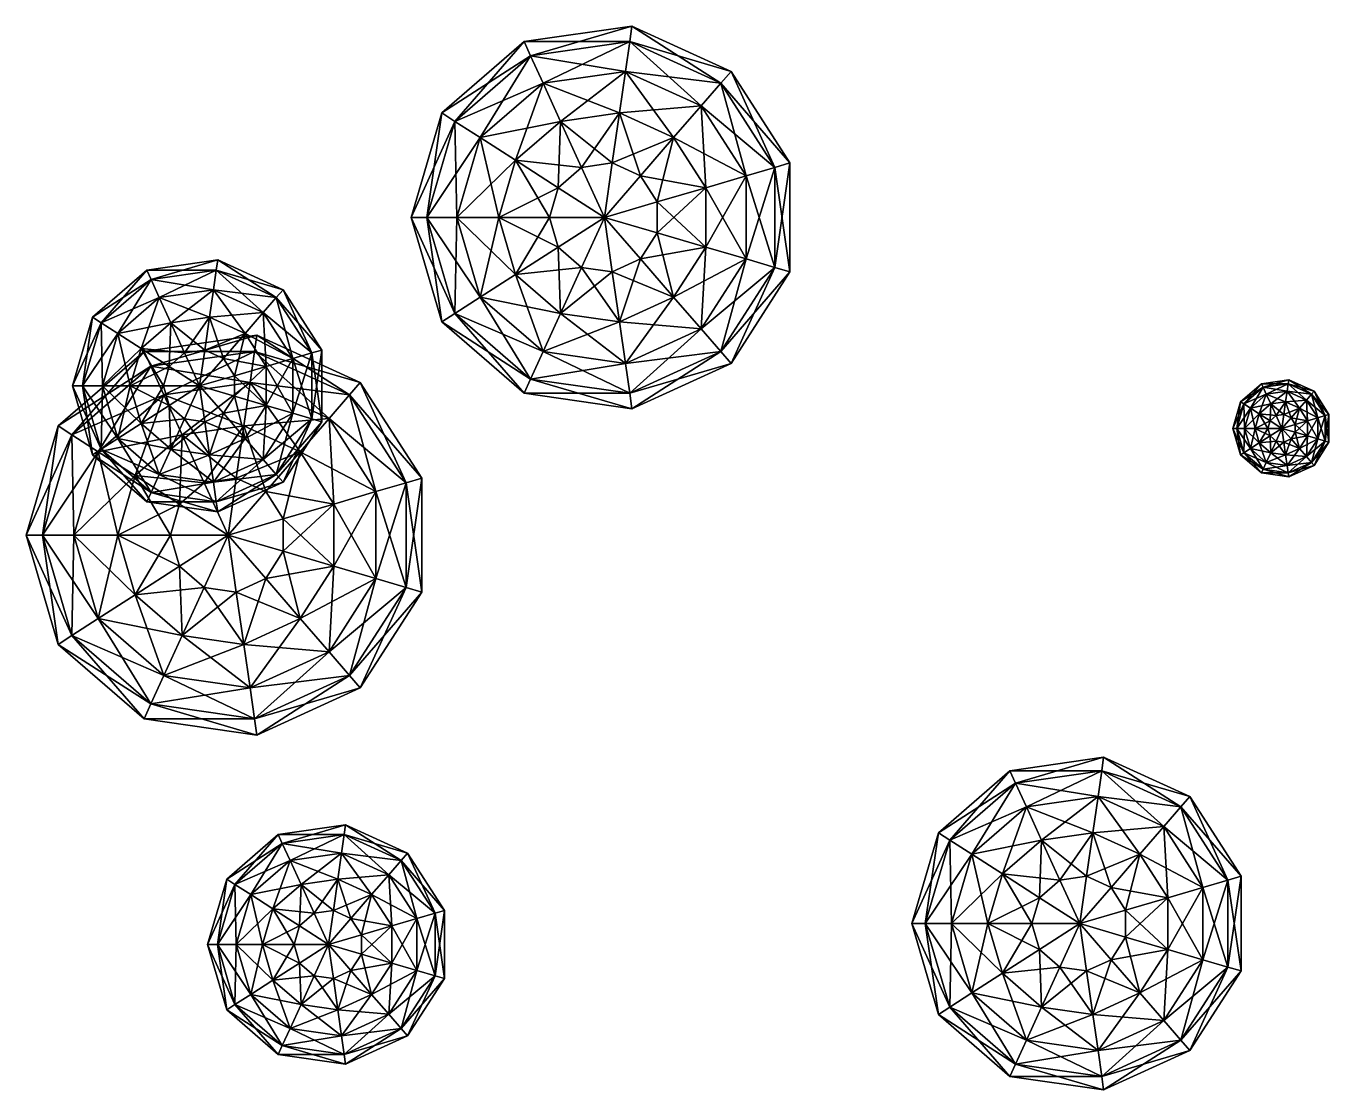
# Model space of a CAD drawing. Header units: metres. Extents: x -9.3 to 41.6, y -11 to 40.
# Drawn here: x 22.6 to 39.76, y -11.03 to 2.98 of the extents above; entities that cross this region are included whole.
import ezdxf

# ---------------------------------------------------------------- set-up
doc = ezdxf.new("R2010")
doc.units = ezdxf.units.M

msp = doc.modelspace()

# ---------------------------------------------------------------- meshes
at = {"layer": '4', "color": 3}
mesh = msp.add_polyface(dxfattribs=at)
corners = [(30.216, 0.463, -8.261), (29.492, 0.463, -8.157), (28.825, 0.463, -7.853), (28.272, 0.463, -7.373), (27.876, 0.463, -6.757), (27.669, 0.463, -6.054), (27.669, 0.463, -5.322), (27.876, 0.463, -4.619), (28.272, 0.463, -4.003), (28.825, 0.463, -3.523), (29.492, 0.463, -3.219), (30.216, 0.463, -3.115), (30.216, 0.463, -8.261), (29.607, 0.071, -8.157), (29.046, -0.29, -7.853), (28.58, -0.589, -7.373), (28.247, -0.803, -6.757), (28.074, -0.915, -6.054), (28.074, -0.915, -5.322), (28.247, -0.803, -4.619), (28.58, -0.589, -4.003), (29.046, -0.29, -3.523), (29.607, 0.071, -3.219), (30.216, 0.463, -3.115), (30.216, 0.463, -8.261), (29.915, -0.197, -8.157), (29.639, -0.803, -7.853), (29.409, -1.306, -7.373), (29.244, -1.667, -6.757), (29.158, -1.854, -6.054), (29.158, -1.854, -5.322), (29.244, -1.667, -4.619), (29.409, -1.306, -4.003), (29.639, -0.803, -3.523), (29.915, -0.197, -3.219), (30.216, 0.463, -3.115), (30.216, 0.463, -8.261), (30.32, -0.255, -8.157), (30.414, -0.915, -7.853), (30.493, -1.462, -7.373), (30.55, -1.854, -6.757), (30.579, -2.059, -6.054), (30.579, -2.059, -5.322), (30.55, -1.854, -4.619), (30.493, -1.462, -4.003), (30.414, -0.915, -3.523), (30.32, -0.255, -3.219), (30.216, 0.463, -3.115), (30.216, 0.463, -8.261), (30.691, -0.085, -8.157), (31.128, -0.589, -7.853), (31.49, -1.007, -7.373), (31.749, -1.306, -6.757), (31.884, -1.462, -6.054), (31.884, -1.462, -5.322), (31.749, -1.306, -4.619), (31.49, -1.007, -4.003), (31.128, -0.589, -3.523), (30.691, -0.085, -3.219), (30.216, 0.463, -3.115), (30.216, 0.463, -8.261), (30.912, 0.258, -8.157), (31.551, 0.071, -7.853), (32.082, -0.085, -7.373), (32.462, -0.197, -6.757), (32.66, -0.255, -6.054), (32.66, -0.255, -5.322), (32.462, -0.197, -4.619), (32.082, -0.085, -4.003), (31.551, 0.071, -3.523), (30.912, 0.258, -3.219), (30.216, 0.463, -3.115), (30.216, 0.463, -8.261), (30.912, 0.667, -8.157), (31.551, 0.854, -7.853), (32.082, 1.01, -7.373), (32.462, 1.122, -6.757), (32.66, 1.18, -6.054), (32.66, 1.18, -5.322), (32.462, 1.122, -4.619), (32.082, 1.01, -4.003), (31.551, 0.854, -3.523), (30.912, 0.667, -3.219), (30.216, 0.463, -3.115), (30.216, 0.463, -8.261), (30.691, 1.01, -8.157), (31.128, 1.514, -7.853), (31.49, 1.932, -7.373), (31.749, 2.232, -6.757), (31.884, 2.387, -6.054), (31.884, 2.387, -5.322), (31.749, 2.232, -4.619), (31.49, 1.932, -4.003), (31.128, 1.514, -3.523), (30.691, 1.01, -3.219), (30.216, 0.463, -3.115), (30.216, 0.463, -8.261), (30.32, 1.18, -8.157), (30.414, 1.84, -7.853), (30.493, 2.387, -7.373), (30.55, 2.779, -6.757), (30.579, 2.984, -6.054), (30.579, 2.984, -5.322), (30.55, 2.779, -4.619), (30.493, 2.387, -4.003), (30.414, 1.84, -3.523), (30.32, 1.18, -3.219), (30.216, 0.463, -3.115), (30.216, 0.463, -8.261), (29.915, 1.122, -8.157), (29.639, 1.728, -7.853), (29.409, 2.232, -7.373), (29.244, 2.592, -6.757), (29.158, 2.779, -6.054), (29.158, 2.779, -5.322), (29.244, 2.592, -4.619), (29.409, 2.232, -4.003), (29.639, 1.728, -3.523), (29.915, 1.122, -3.219), (30.216, 0.463, -3.115), (30.216, 0.463, -8.261), (29.607, 0.854, -8.157), (29.046, 1.215, -7.853), (28.58, 1.514, -7.373), (28.247, 1.728, -6.757), (28.074, 1.84, -6.054), (28.074, 1.84, -5.322), (28.247, 1.728, -4.619), (28.58, 1.514, -4.003), (29.046, 1.215, -3.523), (29.607, 0.854, -3.219), (30.216, 0.463, -3.115), (30.216, 0.463, -8.261), (29.492, 0.463, -8.157), (28.825, 0.463, -7.853), (28.272, 0.463, -7.373), (27.876, 0.463, -6.757), (27.669, 0.463, -6.054), (27.669, 0.463, -5.322), (27.876, 0.463, -4.619), (28.272, 0.463, -4.003), (28.825, 0.463, -3.523), (29.492, 0.463, -3.219), (30.216, 0.463, -3.115)]
mesh.append_faces([[corners[k] for k in face] for face in [(0, 12, 13), (1, 13, 14), (2, 14, 15), (3, 15, 16), (4, 16, 17), (5, 17, 18), (6, 18, 19), (7, 19, 20), (8, 20, 21), (9, 21, 22), (10, 22, 23), (12, 24, 25), (13, 25, 26), (14, 26, 27), (15, 27, 28), (16, 28, 29), (17, 29, 30), (18, 30, 31), (19, 31, 32), (20, 32, 33), (21, 33, 34), (22, 34, 35), (24, 36, 37), (25, 37, 38), (26, 38, 39), (27, 39, 40), (28, 40, 41), (29, 41, 42), (30, 42, 43), (31, 43, 44), (32, 44, 45), (33, 45, 46), (34, 46, 47), (36, 48, 49), (37, 49, 50), (38, 50, 51), (39, 51, 52), (40, 52, 53), (41, 53, 54), (42, 54, 55), (43, 55, 56), (44, 56, 57), (45, 57, 58), (46, 58, 59), (48, 60, 61), (49, 61, 62), (50, 62, 63), (51, 63, 64), (52, 64, 65), (53, 65, 66), (54, 66, 67), (55, 67, 68), (56, 68, 69), (57, 69, 70), (58, 70, 71), (60, 72, 73), (61, 73, 74), (62, 74, 75), (63, 75, 76), (64, 76, 77), (65, 77, 78), (66, 78, 79), (67, 79, 80), (68, 80, 81), (69, 81, 82), (70, 82, 83), (72, 84, 85), (73, 85, 86), (74, 86, 87), (75, 87, 88), (76, 88, 89), (77, 89, 90), (78, 90, 91), (79, 91, 92), (80, 92, 93), (81, 93, 94), (82, 94, 95), (84, 96, 97), (85, 97, 98), (86, 98, 99), (87, 99, 100), (88, 100, 101), (89, 101, 102), (90, 102, 103), (91, 103, 104), (92, 104, 105), (93, 105, 106), (94, 106, 107), (96, 108, 109), (97, 109, 110), (98, 110, 111), (99, 111, 112), (100, 112, 113), (101, 113, 114), (102, 114, 115), (103, 115, 116), (104, 116, 117), (105, 117, 118), (106, 118, 119), (108, 120, 121), (109, 121, 122), (110, 122, 123), (111, 123, 124), (112, 124, 125), (113, 125, 126), (114, 126, 127), (115, 127, 128), (116, 128, 129), (117, 129, 130), (118, 130, 131), (120, 132, 133), (121, 133, 134), (122, 134, 135), (123, 135, 136), (124, 136, 137), (125, 137, 138), (126, 138, 139), (127, 139, 140), (128, 140, 141), (129, 141, 142), (130, 142, 143), (0, 13, 1), (1, 14, 2), (2, 15, 3), (3, 16, 4), (4, 17, 5), (5, 18, 6), (6, 19, 7), (7, 20, 8), (8, 21, 9), (9, 22, 10), (10, 23, 11), (12, 25, 13), (13, 26, 14), (14, 27, 15), (15, 28, 16), (16, 29, 17), (17, 30, 18), (18, 31, 19), (19, 32, 20), (20, 33, 21), (21, 34, 22), (22, 35, 23), (24, 37, 25), (25, 38, 26), (26, 39, 27), (27, 40, 28), (28, 41, 29), (29, 42, 30), (30, 43, 31), (31, 44, 32), (32, 45, 33), (33, 46, 34), (34, 47, 35), (36, 49, 37), (37, 50, 38), (38, 51, 39), (39, 52, 40), (40, 53, 41), (41, 54, 42), (42, 55, 43), (43, 56, 44), (44, 57, 45), (45, 58, 46), (46, 59, 47), (48, 61, 49), (49, 62, 50), (50, 63, 51), (51, 64, 52), (52, 65, 53), (53, 66, 54), (54, 67, 55), (55, 68, 56), (56, 69, 57), (57, 70, 58), (58, 71, 59), (60, 73, 61), (61, 74, 62), (62, 75, 63), (63, 76, 64), (64, 77, 65), (65, 78, 66), (66, 79, 67), (67, 80, 68), (68, 81, 69), (69, 82, 70), (70, 83, 71), (72, 85, 73), (73, 86, 74), (74, 87, 75), (75, 88, 76), (76, 89, 77), (77, 90, 78), (78, 91, 79), (79, 92, 80), (80, 93, 81), (81, 94, 82), (82, 95, 83), (84, 97, 85), (85, 98, 86), (86, 99, 87), (87, 100, 88), (88, 101, 89), (89, 102, 90), (90, 103, 91), (91, 104, 92), (92, 105, 93), (93, 106, 94), (94, 107, 95), (96, 109, 97), (97, 110, 98), (98, 111, 99), (99, 112, 100), (100, 113, 101), (101, 114, 102), (102, 115, 103), (103, 116, 104), (104, 117, 105), (105, 118, 106), (106, 119, 107), (108, 121, 109), (109, 122, 110), (110, 123, 111), (111, 124, 112), (112, 125, 113), (113, 126, 114), (114, 127, 115), (115, 128, 116), (116, 129, 117), (117, 130, 118), (118, 131, 119), (120, 133, 121), (121, 134, 122), (122, 135, 123), (123, 136, 124), (124, 137, 125), (125, 138, 126), (126, 139, 127), (127, 140, 128), (128, 141, 129), (129, 142, 130), (130, 143, 131)]], dxfattribs={"color": 3})
mesh = msp.add_polyface(dxfattribs=at)
corners = [(24.882, -1.759, -4.115), (24.405, -1.759, -4.047), (23.966, -1.759, -3.846), (23.601, -1.759, -3.53), (23.341, -1.759, -3.125), (23.205, -1.759, -2.662), (23.205, -1.759, -2.179), (23.341, -1.759, -1.717), (23.601, -1.759, -1.311), (23.966, -1.759, -0.995), (24.405, -1.759, -0.795), (24.882, -1.759, -0.726), (24.882, -1.759, -4.115), (24.481, -2.017, -4.047), (24.111, -2.254, -3.846), (23.805, -2.451, -3.53), (23.585, -2.592, -3.125), (23.471, -2.665, -2.662), (23.471, -2.665, -2.179), (23.585, -2.592, -1.717), (23.805, -2.451, -1.311), (24.111, -2.254, -0.995), (24.481, -2.017, -0.795), (24.882, -1.759, -0.726), (24.882, -1.759, -4.115), (24.684, -2.193, -4.047), (24.502, -2.592, -3.846), (24.35, -2.924, -3.53), (24.242, -3.161, -3.125), (24.185, -3.284, -2.662), (24.185, -3.284, -2.179), (24.242, -3.161, -1.717), (24.35, -2.924, -1.311), (24.502, -2.592, -0.995), (24.684, -2.193, -0.795), (24.882, -1.759, -0.726), (24.882, -1.759, -4.115), (24.95, -2.231, -4.047), (25.013, -2.665, -3.846), (25.064, -3.026, -3.53), (25.102, -3.284, -3.125), (25.121, -3.419, -2.662), (25.121, -3.419, -2.179), (25.102, -3.284, -1.717), (25.064, -3.026, -1.311), (25.013, -2.665, -0.995), (24.95, -2.231, -0.795), (24.882, -1.759, -0.726), (24.882, -1.759, -4.115), (25.195, -2.119, -4.047), (25.482, -2.451, -3.846), (25.721, -2.726, -3.53), (25.892, -2.924, -3.125), (25.981, -3.026, -2.662), (25.981, -3.026, -2.179), (25.892, -2.924, -1.717), (25.721, -2.726, -1.311), (25.482, -2.451, -0.995), (25.195, -2.119, -0.795), (24.882, -1.759, -0.726), (24.882, -1.759, -4.115), (25.34, -1.893, -4.047), (25.761, -2.017, -3.846), (26.111, -2.119, -3.53), (26.361, -2.193, -3.125), (26.492, -2.231, -2.662), (26.492, -2.231, -2.179), (26.361, -2.193, -1.717), (26.111, -2.119, -1.311), (25.761, -2.017, -0.995), (25.34, -1.893, -0.795), (24.882, -1.759, -0.726), (24.882, -1.759, -4.115), (25.34, -1.624, -4.047), (25.761, -1.5, -3.846), (26.111, -1.398, -3.53), (26.361, -1.324, -3.125), (26.492, -1.286, -2.662), (26.492, -1.286, -2.179), (26.361, -1.324, -1.717), (26.111, -1.398, -1.311), (25.761, -1.5, -0.995), (25.34, -1.624, -0.795), (24.882, -1.759, -0.726), (24.882, -1.759, -4.115), (25.195, -1.398, -4.047), (25.482, -1.066, -3.846), (25.721, -0.791, -3.53), (25.892, -0.594, -3.125), (25.981, -0.491, -2.662), (25.981, -0.491, -2.179), (25.892, -0.594, -1.717), (25.721, -0.791, -1.311), (25.482, -1.066, -0.995), (25.195, -1.398, -0.795), (24.882, -1.759, -0.726), (24.882, -1.759, -4.115), (24.95, -1.286, -4.047), (25.013, -0.852, -3.846), (25.064, -0.491, -3.53), (25.102, -0.233, -3.125), (25.121, -0.098, -2.662), (25.121, -0.098, -2.179), (25.102, -0.233, -1.717), (25.064, -0.491, -1.311), (25.013, -0.852, -0.995), (24.95, -1.286, -0.795), (24.882, -1.759, -0.726), (24.882, -1.759, -4.115), (24.684, -1.324, -4.047), (24.502, -0.925, -3.846), (24.35, -0.594, -3.53), (24.242, -0.356, -3.125), (24.185, -0.233, -2.662), (24.185, -0.233, -2.179), (24.242, -0.356, -1.717), (24.35, -0.594, -1.311), (24.502, -0.925, -0.995), (24.684, -1.324, -0.795), (24.882, -1.759, -0.726), (24.882, -1.759, -4.115), (24.481, -1.5, -4.047), (24.111, -1.263, -3.846), (23.805, -1.066, -3.53), (23.585, -0.925, -3.125), (23.471, -0.852, -2.662), (23.471, -0.852, -2.179), (23.585, -0.925, -1.717), (23.805, -1.066, -1.311), (24.111, -1.263, -0.995), (24.481, -1.5, -0.795), (24.882, -1.759, -0.726), (24.882, -1.759, -4.115), (24.405, -1.759, -4.047), (23.966, -1.759, -3.846), (23.601, -1.759, -3.53), (23.341, -1.759, -3.125), (23.205, -1.759, -2.662), (23.205, -1.759, -2.179), (23.341, -1.759, -1.717), (23.601, -1.759, -1.311), (23.966, -1.759, -0.995), (24.405, -1.759, -0.795), (24.882, -1.759, -0.726)]
mesh.append_faces([[corners[k] for k in face] for face in [(0, 12, 13), (1, 13, 14), (2, 14, 15), (3, 15, 16), (4, 16, 17), (5, 17, 18), (6, 18, 19), (7, 19, 20), (8, 20, 21), (9, 21, 22), (10, 22, 23), (12, 24, 25), (13, 25, 26), (14, 26, 27), (15, 27, 28), (16, 28, 29), (17, 29, 30), (18, 30, 31), (19, 31, 32), (20, 32, 33), (21, 33, 34), (22, 34, 35), (24, 36, 37), (25, 37, 38), (26, 38, 39), (27, 39, 40), (28, 40, 41), (29, 41, 42), (30, 42, 43), (31, 43, 44), (32, 44, 45), (33, 45, 46), (34, 46, 47), (36, 48, 49), (37, 49, 50), (38, 50, 51), (39, 51, 52), (40, 52, 53), (41, 53, 54), (42, 54, 55), (43, 55, 56), (44, 56, 57), (45, 57, 58), (46, 58, 59), (48, 60, 61), (49, 61, 62), (50, 62, 63), (51, 63, 64), (52, 64, 65), (53, 65, 66), (54, 66, 67), (55, 67, 68), (56, 68, 69), (57, 69, 70), (58, 70, 71), (60, 72, 73), (61, 73, 74), (62, 74, 75), (63, 75, 76), (64, 76, 77), (65, 77, 78), (66, 78, 79), (67, 79, 80), (68, 80, 81), (69, 81, 82), (70, 82, 83), (72, 84, 85), (73, 85, 86), (74, 86, 87), (75, 87, 88), (76, 88, 89), (77, 89, 90), (78, 90, 91), (79, 91, 92), (80, 92, 93), (81, 93, 94), (82, 94, 95), (84, 96, 97), (85, 97, 98), (86, 98, 99), (87, 99, 100), (88, 100, 101), (89, 101, 102), (90, 102, 103), (91, 103, 104), (92, 104, 105), (93, 105, 106), (94, 106, 107), (96, 108, 109), (97, 109, 110), (98, 110, 111), (99, 111, 112), (100, 112, 113), (101, 113, 114), (102, 114, 115), (103, 115, 116), (104, 116, 117), (105, 117, 118), (106, 118, 119), (108, 120, 121), (109, 121, 122), (110, 122, 123), (111, 123, 124), (112, 124, 125), (113, 125, 126), (114, 126, 127), (115, 127, 128), (116, 128, 129), (117, 129, 130), (118, 130, 131), (120, 132, 133), (121, 133, 134), (122, 134, 135), (123, 135, 136), (124, 136, 137), (125, 137, 138), (126, 138, 139), (127, 139, 140), (128, 140, 141), (129, 141, 142), (130, 142, 143), (0, 13, 1), (1, 14, 2), (2, 15, 3), (3, 16, 4), (4, 17, 5), (5, 18, 6), (6, 19, 7), (7, 20, 8), (8, 21, 9), (9, 22, 10), (10, 23, 11), (12, 25, 13), (13, 26, 14), (14, 27, 15), (15, 28, 16), (16, 29, 17), (17, 30, 18), (18, 31, 19), (19, 32, 20), (20, 33, 21), (21, 34, 22), (22, 35, 23), (24, 37, 25), (25, 38, 26), (26, 39, 27), (27, 40, 28), (28, 41, 29), (29, 42, 30), (30, 43, 31), (31, 44, 32), (32, 45, 33), (33, 46, 34), (34, 47, 35), (36, 49, 37), (37, 50, 38), (38, 51, 39), (39, 52, 40), (40, 53, 41), (41, 54, 42), (42, 55, 43), (43, 56, 44), (44, 57, 45), (45, 58, 46), (46, 59, 47), (48, 61, 49), (49, 62, 50), (50, 63, 51), (51, 64, 52), (52, 65, 53), (53, 66, 54), (54, 67, 55), (55, 68, 56), (56, 69, 57), (57, 70, 58), (58, 71, 59), (60, 73, 61), (61, 74, 62), (62, 75, 63), (63, 76, 64), (64, 77, 65), (65, 78, 66), (66, 79, 67), (67, 80, 68), (68, 81, 69), (69, 82, 70), (70, 83, 71), (72, 85, 73), (73, 86, 74), (74, 87, 75), (75, 88, 76), (76, 89, 77), (77, 90, 78), (78, 91, 79), (79, 92, 80), (80, 93, 81), (81, 94, 82), (82, 95, 83), (84, 97, 85), (85, 98, 86), (86, 99, 87), (87, 100, 88), (88, 101, 89), (89, 102, 90), (90, 103, 91), (91, 104, 92), (92, 105, 93), (93, 106, 94), (94, 107, 95), (96, 109, 97), (97, 110, 98), (98, 111, 99), (99, 112, 100), (100, 113, 101), (101, 114, 102), (102, 115, 103), (103, 116, 104), (104, 117, 105), (105, 118, 106), (106, 119, 107), (108, 121, 109), (109, 122, 110), (110, 123, 111), (111, 124, 112), (112, 125, 113), (113, 126, 114), (114, 127, 115), (115, 128, 116), (116, 129, 117), (117, 130, 118), (118, 131, 119), (120, 133, 121), (121, 134, 122), (122, 135, 123), (123, 136, 124), (124, 137, 125), (125, 138, 126), (126, 139, 127), (127, 140, 128), (128, 141, 129), (129, 142, 130), (130, 143, 131)]], dxfattribs={"color": 3})
mesh = msp.add_polyface(dxfattribs=at)
corners = [(25.257, -3.724, -10.793), (24.499, -3.724, -10.684), (23.803, -3.724, -10.366), (23.225, -3.724, -9.865), (22.811, -3.724, -9.221), (22.595, -3.724, -8.487), (22.595, -3.724, -7.721), (22.811, -3.724, -6.987), (23.225, -3.724, -6.343), (23.803, -3.724, -5.842), (24.499, -3.724, -5.524), (25.257, -3.724, -5.415), (25.257, -3.724, -10.793), (24.619, -4.134, -10.684), (24.034, -4.51, -10.366), (23.547, -4.823, -9.865), (23.199, -5.046, -9.221), (23.018, -5.163, -8.487), (23.018, -5.163, -7.721), (23.199, -5.046, -6.987), (23.547, -4.823, -6.343), (24.034, -4.51, -5.842), (24.619, -4.134, -5.524), (25.257, -3.724, -5.415), (25.257, -3.724, -10.793), (24.942, -4.413, -10.684), (24.653, -5.046, -10.366), (24.412, -5.572, -9.865), (24.241, -5.949, -9.221), (24.151, -6.145, -8.487), (24.151, -6.145, -7.721), (24.241, -5.949, -6.987), (24.412, -5.572, -6.343), (24.653, -5.046, -5.842), (24.942, -4.413, -5.524), (25.257, -3.724, -5.415), (25.257, -3.724, -10.793), (25.364, -4.474, -10.684), (25.463, -5.163, -10.366), (25.546, -5.735, -9.865), (25.605, -6.145, -9.221), (25.635, -6.358, -8.487), (25.635, -6.358, -7.721), (25.605, -6.145, -6.987), (25.546, -5.735, -6.343), (25.463, -5.163, -5.842), (25.364, -4.474, -5.524), (25.257, -3.724, -5.415), (25.257, -3.724, -10.793), (25.753, -4.296, -10.684), (26.209, -4.823, -10.366), (26.587, -5.26, -9.865), (26.858, -5.572, -9.221), (26.999, -5.735, -8.487), (26.999, -5.735, -7.721), (26.858, -5.572, -6.987), (26.587, -5.26, -6.343), (26.209, -4.823, -5.842), (25.753, -4.296, -5.524), (25.257, -3.724, -5.415), (25.257, -3.724, -10.793), (25.983, -3.937, -10.684), (26.651, -4.134, -10.366), (27.206, -4.296, -9.865), (27.603, -4.413, -9.221), (27.81, -4.474, -8.487), (27.81, -4.474, -7.721), (27.603, -4.413, -6.987), (27.206, -4.296, -6.343), (26.651, -4.134, -5.842), (25.983, -3.937, -5.524), (25.257, -3.724, -5.415), (25.257, -3.724, -10.793), (25.983, -3.511, -10.684), (26.651, -3.314, -10.366), (27.206, -3.151, -9.865), (27.603, -3.035, -9.221), (27.81, -2.974, -8.487), (27.81, -2.974, -7.721), (27.603, -3.035, -6.987), (27.206, -3.151, -6.343), (26.651, -3.314, -5.842), (25.983, -3.511, -5.524), (25.257, -3.724, -5.415), (25.257, -3.724, -10.793), (25.753, -3.151, -10.684), (26.209, -2.625, -10.366), (26.587, -2.188, -9.865), (26.858, -1.876, -9.221), (26.999, -1.713, -8.487), (26.999, -1.713, -7.721), (26.858, -1.876, -6.987), (26.587, -2.188, -6.343), (26.209, -2.625, -5.842), (25.753, -3.151, -5.524), (25.257, -3.724, -5.415), (25.257, -3.724, -10.793), (25.364, -2.974, -10.684), (25.463, -2.285, -10.366), (25.546, -1.713, -9.865), (25.605, -1.303, -9.221), (25.635, -1.09, -8.487), (25.635, -1.09, -7.721), (25.605, -1.303, -6.987), (25.546, -1.713, -6.343), (25.463, -2.285, -5.842), (25.364, -2.974, -5.524), (25.257, -3.724, -5.415), (25.257, -3.724, -10.793), (24.942, -3.035, -10.684), (24.653, -2.402, -10.366), (24.412, -1.876, -9.865), (24.241, -1.499, -9.221), (24.151, -1.303, -8.487), (24.151, -1.303, -7.721), (24.241, -1.499, -6.987), (24.412, -1.876, -6.343), (24.653, -2.402, -5.842), (24.942, -3.035, -5.524), (25.257, -3.724, -5.415), (25.257, -3.724, -10.793), (24.619, -3.314, -10.684), (24.034, -2.938, -10.366), (23.547, -2.625, -9.865), (23.199, -2.402, -9.221), (23.018, -2.285, -8.487), (23.018, -2.285, -7.721), (23.199, -2.402, -6.987), (23.547, -2.625, -6.343), (24.034, -2.938, -5.842), (24.619, -3.314, -5.524), (25.257, -3.724, -5.415), (25.257, -3.724, -10.793), (24.499, -3.724, -10.684), (23.803, -3.724, -10.366), (23.225, -3.724, -9.865), (22.811, -3.724, -9.221), (22.595, -3.724, -8.487), (22.595, -3.724, -7.721), (22.811, -3.724, -6.987), (23.225, -3.724, -6.343), (23.803, -3.724, -5.842), (24.499, -3.724, -5.524), (25.257, -3.724, -5.415)]
mesh.append_faces([[corners[k] for k in face] for face in [(0, 12, 13), (1, 13, 14), (2, 14, 15), (3, 15, 16), (4, 16, 17), (5, 17, 18), (6, 18, 19), (7, 19, 20), (8, 20, 21), (9, 21, 22), (10, 22, 23), (12, 24, 25), (13, 25, 26), (14, 26, 27), (15, 27, 28), (16, 28, 29), (17, 29, 30), (18, 30, 31), (19, 31, 32), (20, 32, 33), (21, 33, 34), (22, 34, 35), (24, 36, 37), (25, 37, 38), (26, 38, 39), (27, 39, 40), (28, 40, 41), (29, 41, 42), (30, 42, 43), (31, 43, 44), (32, 44, 45), (33, 45, 46), (34, 46, 47), (36, 48, 49), (37, 49, 50), (38, 50, 51), (39, 51, 52), (40, 52, 53), (41, 53, 54), (42, 54, 55), (43, 55, 56), (44, 56, 57), (45, 57, 58), (46, 58, 59), (48, 60, 61), (49, 61, 62), (50, 62, 63), (51, 63, 64), (52, 64, 65), (53, 65, 66), (54, 66, 67), (55, 67, 68), (56, 68, 69), (57, 69, 70), (58, 70, 71), (60, 72, 73), (61, 73, 74), (62, 74, 75), (63, 75, 76), (64, 76, 77), (65, 77, 78), (66, 78, 79), (67, 79, 80), (68, 80, 81), (69, 81, 82), (70, 82, 83), (72, 84, 85), (73, 85, 86), (74, 86, 87), (75, 87, 88), (76, 88, 89), (77, 89, 90), (78, 90, 91), (79, 91, 92), (80, 92, 93), (81, 93, 94), (82, 94, 95), (84, 96, 97), (85, 97, 98), (86, 98, 99), (87, 99, 100), (88, 100, 101), (89, 101, 102), (90, 102, 103), (91, 103, 104), (92, 104, 105), (93, 105, 106), (94, 106, 107), (96, 108, 109), (97, 109, 110), (98, 110, 111), (99, 111, 112), (100, 112, 113), (101, 113, 114), (102, 114, 115), (103, 115, 116), (104, 116, 117), (105, 117, 118), (106, 118, 119), (108, 120, 121), (109, 121, 122), (110, 122, 123), (111, 123, 124), (112, 124, 125), (113, 125, 126), (114, 126, 127), (115, 127, 128), (116, 128, 129), (117, 129, 130), (118, 130, 131), (120, 132, 133), (121, 133, 134), (122, 134, 135), (123, 135, 136), (124, 136, 137), (125, 137, 138), (126, 138, 139), (127, 139, 140), (128, 140, 141), (129, 141, 142), (130, 142, 143), (0, 13, 1), (1, 14, 2), (2, 15, 3), (3, 16, 4), (4, 17, 5), (5, 18, 6), (6, 19, 7), (7, 20, 8), (8, 21, 9), (9, 22, 10), (10, 23, 11), (12, 25, 13), (13, 26, 14), (14, 27, 15), (15, 28, 16), (16, 29, 17), (17, 30, 18), (18, 31, 19), (19, 32, 20), (20, 33, 21), (21, 34, 22), (22, 35, 23), (24, 37, 25), (25, 38, 26), (26, 39, 27), (27, 40, 28), (28, 41, 29), (29, 42, 30), (30, 43, 31), (31, 44, 32), (32, 45, 33), (33, 46, 34), (34, 47, 35), (36, 49, 37), (37, 50, 38), (38, 51, 39), (39, 52, 40), (40, 53, 41), (41, 54, 42), (42, 55, 43), (43, 56, 44), (44, 57, 45), (45, 58, 46), (46, 59, 47), (48, 61, 49), (49, 62, 50), (50, 63, 51), (51, 64, 52), (52, 65, 53), (53, 66, 54), (54, 67, 55), (55, 68, 56), (56, 69, 57), (57, 70, 58), (58, 71, 59), (60, 73, 61), (61, 74, 62), (62, 75, 63), (63, 76, 64), (64, 77, 65), (65, 78, 66), (66, 79, 67), (67, 80, 68), (68, 81, 69), (69, 82, 70), (70, 83, 71), (72, 85, 73), (73, 86, 74), (74, 87, 75), (75, 88, 76), (76, 89, 77), (77, 90, 78), (78, 91, 79), (79, 92, 80), (80, 93, 81), (81, 94, 82), (82, 95, 83), (84, 97, 85), (85, 98, 86), (86, 99, 87), (87, 100, 88), (88, 101, 89), (89, 102, 90), (90, 103, 91), (91, 104, 92), (92, 105, 93), (93, 106, 94), (94, 107, 95), (96, 109, 97), (97, 110, 98), (98, 111, 99), (99, 112, 100), (100, 113, 101), (101, 114, 102), (102, 115, 103), (103, 116, 104), (104, 117, 105), (105, 118, 106), (106, 119, 107), (108, 121, 109), (109, 122, 110), (110, 123, 111), (111, 124, 112), (112, 125, 113), (113, 126, 114), (114, 127, 115), (115, 128, 116), (116, 129, 117), (117, 130, 118), (118, 131, 119), (120, 133, 121), (121, 134, 122), (122, 135, 123), (123, 136, 124), (124, 137, 125), (125, 138, 126), (126, 139, 127), (127, 140, 128), (128, 141, 129), (129, 142, 130), (130, 143, 131)]], dxfattribs={"color": 3})
mesh = msp.add_polyface(dxfattribs=at)
corners = [(39.142, -2.317, -5.247), (38.958, -2.317, -5.22), (38.789, -2.317, -5.143), (38.649, -2.317, -5.021), (38.548, -2.317, -4.865), (38.496, -2.317, -4.687), (38.496, -2.317, -4.501), (38.548, -2.317, -4.322), (38.649, -2.317, -4.166), (38.789, -2.317, -4.044), (38.958, -2.317, -3.967), (39.142, -2.317, -3.941), (39.142, -2.317, -5.247), (38.987, -2.416, -5.22), (38.845, -2.508, -5.143), (38.727, -2.584, -5.021), (38.642, -2.638, -4.865), (38.598, -2.666, -4.687), (38.598, -2.666, -4.501), (38.642, -2.638, -4.322), (38.727, -2.584, -4.166), (38.845, -2.508, -4.044), (38.987, -2.416, -3.967), (39.142, -2.317, -3.941), (39.142, -2.317, -5.247), (39.066, -2.484, -5.22), (38.996, -2.638, -5.143), (38.937, -2.766, -5.021), (38.895, -2.857, -4.865), (38.874, -2.905, -4.687), (38.874, -2.905, -4.501), (38.895, -2.857, -4.322), (38.937, -2.766, -4.166), (38.996, -2.638, -4.044), (39.066, -2.484, -3.967), (39.142, -2.317, -3.941), (39.142, -2.317, -5.247), (39.168, -2.499, -5.22), (39.192, -2.666, -5.143), (39.212, -2.805, -5.021), (39.227, -2.905, -4.865), (39.234, -2.957, -4.687), (39.234, -2.957, -4.501), (39.227, -2.905, -4.322), (39.212, -2.805, -4.166), (39.192, -2.666, -4.044), (39.168, -2.499, -3.967), (39.142, -2.317, -3.941), (39.142, -2.317, -5.247), (39.263, -2.456, -5.22), (39.373, -2.584, -5.143), (39.465, -2.69, -5.021), (39.531, -2.766, -4.865), (39.566, -2.805, -4.687), (39.566, -2.805, -4.501), (39.531, -2.766, -4.322), (39.465, -2.69, -4.166), (39.373, -2.584, -4.044), (39.263, -2.456, -3.967), (39.142, -2.317, -3.941), (39.142, -2.317, -5.247), (39.319, -2.369, -5.22), (39.481, -2.416, -5.143), (39.616, -2.456, -5.021), (39.712, -2.484, -4.865), (39.762, -2.499, -4.687), (39.762, -2.499, -4.501), (39.712, -2.484, -4.322), (39.616, -2.456, -4.166), (39.481, -2.416, -4.044), (39.319, -2.369, -3.967), (39.142, -2.317, -3.941), (39.142, -2.317, -5.247), (39.319, -2.265, -5.22), (39.481, -2.217, -5.143), (39.616, -2.178, -5.021), (39.712, -2.149, -4.865), (39.762, -2.135, -4.687), (39.762, -2.135, -4.501), (39.712, -2.149, -4.322), (39.616, -2.178, -4.166), (39.481, -2.217, -4.044), (39.319, -2.265, -3.967), (39.142, -2.317, -3.941), (39.142, -2.317, -5.247), (39.263, -2.178, -5.22), (39.373, -2.05, -5.143), (39.465, -1.944, -5.021), (39.531, -1.868, -4.865), (39.566, -1.828, -4.687), (39.566, -1.828, -4.501), (39.531, -1.868, -4.322), (39.465, -1.944, -4.166), (39.373, -2.05, -4.044), (39.263, -2.178, -3.967), (39.142, -2.317, -3.941), (39.142, -2.317, -5.247), (39.168, -2.135, -5.22), (39.192, -1.967, -5.143), (39.212, -1.828, -5.021), (39.227, -1.729, -4.865), (39.234, -1.677, -4.687), (39.234, -1.677, -4.501), (39.227, -1.729, -4.322), (39.212, -1.828, -4.166), (39.192, -1.967, -4.044), (39.168, -2.135, -3.967), (39.142, -2.317, -3.941), (39.142, -2.317, -5.247), (39.066, -2.149, -5.22), (38.996, -1.996, -5.143), (38.937, -1.868, -5.021), (38.895, -1.776, -4.865), (38.874, -1.729, -4.687), (38.874, -1.729, -4.501), (38.895, -1.776, -4.322), (38.937, -1.868, -4.166), (38.996, -1.996, -4.044), (39.066, -2.149, -3.967), (39.142, -2.317, -3.941), (39.142, -2.317, -5.247), (38.987, -2.217, -5.22), (38.845, -2.126, -5.143), (38.727, -2.05, -5.021), (38.642, -1.996, -4.865), (38.598, -1.967, -4.687), (38.598, -1.967, -4.501), (38.642, -1.996, -4.322), (38.727, -2.05, -4.166), (38.845, -2.126, -4.044), (38.987, -2.217, -3.967), (39.142, -2.317, -3.941), (39.142, -2.317, -5.247), (38.958, -2.317, -5.22), (38.789, -2.317, -5.143), (38.649, -2.317, -5.021), (38.548, -2.317, -4.865), (38.496, -2.317, -4.687), (38.496, -2.317, -4.501), (38.548, -2.317, -4.322), (38.649, -2.317, -4.166), (38.789, -2.317, -4.044), (38.958, -2.317, -3.967), (39.142, -2.317, -3.941)]
mesh.append_faces([[corners[k] for k in face] for face in [(0, 12, 13), (1, 13, 14), (2, 14, 15), (3, 15, 16), (4, 16, 17), (5, 17, 18), (6, 18, 19), (7, 19, 20), (8, 20, 21), (9, 21, 22), (10, 22, 23), (12, 24, 25), (13, 25, 26), (14, 26, 27), (15, 27, 28), (16, 28, 29), (17, 29, 30), (18, 30, 31), (19, 31, 32), (20, 32, 33), (21, 33, 34), (22, 34, 35), (24, 36, 37), (25, 37, 38), (26, 38, 39), (27, 39, 40), (28, 40, 41), (29, 41, 42), (30, 42, 43), (31, 43, 44), (32, 44, 45), (33, 45, 46), (34, 46, 47), (36, 48, 49), (37, 49, 50), (38, 50, 51), (39, 51, 52), (40, 52, 53), (41, 53, 54), (42, 54, 55), (43, 55, 56), (44, 56, 57), (45, 57, 58), (46, 58, 59), (48, 60, 61), (49, 61, 62), (50, 62, 63), (51, 63, 64), (52, 64, 65), (53, 65, 66), (54, 66, 67), (55, 67, 68), (56, 68, 69), (57, 69, 70), (58, 70, 71), (60, 72, 73), (61, 73, 74), (62, 74, 75), (63, 75, 76), (64, 76, 77), (65, 77, 78), (66, 78, 79), (67, 79, 80), (68, 80, 81), (69, 81, 82), (70, 82, 83), (72, 84, 85), (73, 85, 86), (74, 86, 87), (75, 87, 88), (76, 88, 89), (77, 89, 90), (78, 90, 91), (79, 91, 92), (80, 92, 93), (81, 93, 94), (82, 94, 95), (84, 96, 97), (85, 97, 98), (86, 98, 99), (87, 99, 100), (88, 100, 101), (89, 101, 102), (90, 102, 103), (91, 103, 104), (92, 104, 105), (93, 105, 106), (94, 106, 107), (96, 108, 109), (97, 109, 110), (98, 110, 111), (99, 111, 112), (100, 112, 113), (101, 113, 114), (102, 114, 115), (103, 115, 116), (104, 116, 117), (105, 117, 118), (106, 118, 119), (108, 120, 121), (109, 121, 122), (110, 122, 123), (111, 123, 124), (112, 124, 125), (113, 125, 126), (114, 126, 127), (115, 127, 128), (116, 128, 129), (117, 129, 130), (118, 130, 131), (120, 132, 133), (121, 133, 134), (122, 134, 135), (123, 135, 136), (124, 136, 137), (125, 137, 138), (126, 138, 139), (127, 139, 140), (128, 140, 141), (129, 141, 142), (130, 142, 143), (0, 13, 1), (1, 14, 2), (2, 15, 3), (3, 16, 4), (4, 17, 5), (5, 18, 6), (6, 19, 7), (7, 20, 8), (8, 21, 9), (9, 22, 10), (10, 23, 11), (12, 25, 13), (13, 26, 14), (14, 27, 15), (15, 28, 16), (16, 29, 17), (17, 30, 18), (18, 31, 19), (19, 32, 20), (20, 33, 21), (21, 34, 22), (22, 35, 23), (24, 37, 25), (25, 38, 26), (26, 39, 27), (27, 40, 28), (28, 41, 29), (29, 42, 30), (30, 43, 31), (31, 44, 32), (32, 45, 33), (33, 46, 34), (34, 47, 35), (36, 49, 37), (37, 50, 38), (38, 51, 39), (39, 52, 40), (40, 53, 41), (41, 54, 42), (42, 55, 43), (43, 56, 44), (44, 57, 45), (45, 58, 46), (46, 59, 47), (48, 61, 49), (49, 62, 50), (50, 63, 51), (51, 64, 52), (52, 65, 53), (53, 66, 54), (54, 67, 55), (55, 68, 56), (56, 69, 57), (57, 70, 58), (58, 71, 59), (60, 73, 61), (61, 74, 62), (62, 75, 63), (63, 76, 64), (64, 77, 65), (65, 78, 66), (66, 79, 67), (67, 80, 68), (68, 81, 69), (69, 82, 70), (70, 83, 71), (72, 85, 73), (73, 86, 74), (74, 87, 75), (75, 88, 76), (76, 89, 77), (77, 90, 78), (78, 91, 79), (79, 92, 80), (80, 93, 81), (81, 94, 82), (82, 95, 83), (84, 97, 85), (85, 98, 86), (86, 99, 87), (87, 100, 88), (88, 101, 89), (89, 102, 90), (90, 103, 91), (91, 104, 92), (92, 105, 93), (93, 106, 94), (94, 107, 95), (96, 109, 97), (97, 110, 98), (98, 111, 99), (99, 112, 100), (100, 113, 101), (101, 114, 102), (102, 115, 103), (103, 116, 104), (104, 117, 105), (105, 118, 106), (106, 119, 107), (108, 121, 109), (109, 122, 110), (110, 123, 111), (111, 124, 112), (112, 125, 113), (113, 126, 114), (114, 127, 115), (115, 128, 116), (116, 129, 117), (117, 130, 118), (118, 131, 119), (120, 133, 121), (121, 134, 122), (122, 135, 123), (123, 136, 124), (124, 137, 125), (125, 138, 126), (126, 139, 127), (127, 140, 128), (128, 141, 129), (129, 142, 130), (130, 143, 131)]], dxfattribs={"color": 3})
mesh = msp.add_polyface(dxfattribs=at)
corners = [(36.479, -8.843, -5.518), (35.849, -8.843, -5.427), (35.27, -8.843, -5.162), (34.789, -8.843, -4.745), (34.444, -8.843, -4.21), (34.265, -8.843, -3.599), (34.265, -8.843, -2.962), (34.444, -8.843, -2.351), (34.789, -8.843, -1.815), (35.27, -8.843, -1.398), (35.849, -8.843, -1.134), (36.479, -8.843, -1.043), (36.479, -8.843, -5.518), (35.949, -9.183, -5.427), (35.462, -9.496, -5.162), (35.057, -9.757, -4.745), (34.767, -9.943, -4.21), (34.616, -10.04, -3.599), (34.616, -10.04, -2.962), (34.767, -9.943, -2.351), (35.057, -9.757, -1.815), (35.462, -9.496, -1.398), (35.949, -9.183, -1.134), (36.479, -8.843, -1.043), (36.479, -8.843, -5.518), (36.217, -9.416, -5.427), (35.977, -9.943, -5.162), (35.777, -10.38, -4.745), (35.634, -10.694, -4.21), (35.559, -10.857, -3.599), (35.559, -10.857, -2.962), (35.634, -10.694, -2.351), (35.777, -10.38, -1.815), (35.977, -9.943, -1.398), (36.217, -9.416, -1.134), (36.479, -8.843, -1.043), (36.479, -8.843, -5.518), (36.569, -9.466, -5.427), (36.651, -10.04, -5.162), (36.72, -10.516, -4.745), (36.769, -10.857, -4.21), (36.794, -11.034, -3.599), (36.794, -11.034, -2.962), (36.769, -10.857, -2.351), (36.72, -10.516, -1.815), (36.651, -10.04, -1.398), (36.569, -9.466, -1.134), (36.479, -8.843, -1.043), (36.479, -8.843, -5.518), (36.892, -9.319, -5.427), (37.271, -9.757, -5.162), (37.586, -10.12, -4.745), (37.812, -10.38, -4.21), (37.929, -10.516, -3.599), (37.929, -10.516, -2.962), (37.812, -10.38, -2.351), (37.586, -10.12, -1.815), (37.271, -9.757, -1.398), (36.892, -9.319, -1.134), (36.479, -8.843, -1.043), (36.479, -8.843, -5.518), (37.084, -9.02, -5.427), (37.64, -9.183, -5.162), (38.101, -9.319, -4.745), (38.432, -9.416, -4.21), (38.604, -9.466, -3.599), (38.604, -9.466, -2.962), (38.432, -9.416, -2.351), (38.101, -9.319, -1.815), (37.64, -9.183, -1.398), (37.084, -9.02, -1.134), (36.479, -8.843, -1.043), (36.479, -8.843, -5.518), (37.084, -8.665, -5.427), (37.64, -8.502, -5.162), (38.101, -8.366, -4.745), (38.432, -8.269, -4.21), (38.604, -8.219, -3.599), (38.604, -8.219, -2.962), (38.432, -8.269, -2.351), (38.101, -8.366, -1.815), (37.64, -8.502, -1.398), (37.084, -8.665, -1.134), (36.479, -8.843, -1.043), (36.479, -8.843, -5.518), (36.892, -8.366, -5.427), (37.271, -7.928, -5.162), (37.586, -7.565, -4.745), (37.812, -7.305, -4.21), (37.929, -7.169, -3.599), (37.929, -7.169, -2.962), (37.812, -7.305, -2.351), (37.586, -7.565, -1.815), (37.271, -7.928, -1.398), (36.892, -8.366, -1.134), (36.479, -8.843, -1.043), (36.479, -8.843, -5.518), (36.569, -8.219, -5.427), (36.651, -7.645, -5.162), (36.72, -7.169, -4.745), (36.769, -6.828, -4.21), (36.794, -6.651, -3.599), (36.794, -6.651, -2.962), (36.769, -6.828, -2.351), (36.72, -7.169, -1.815), (36.651, -7.645, -1.398), (36.569, -8.219, -1.134), (36.479, -8.843, -1.043), (36.479, -8.843, -5.518), (36.217, -8.269, -5.427), (35.977, -7.742, -5.162), (35.777, -7.305, -4.745), (35.634, -6.991, -4.21), (35.559, -6.828, -3.599), (35.559, -6.828, -2.962), (35.634, -6.991, -2.351), (35.777, -7.305, -1.815), (35.977, -7.742, -1.398), (36.217, -8.269, -1.134), (36.479, -8.843, -1.043), (36.479, -8.843, -5.518), (35.949, -8.502, -5.427), (35.462, -8.189, -5.162), (35.057, -7.928, -4.745), (34.767, -7.742, -4.21), (34.616, -7.645, -3.599), (34.616, -7.645, -2.962), (34.767, -7.742, -2.351), (35.057, -7.928, -1.815), (35.462, -8.189, -1.398), (35.949, -8.502, -1.134), (36.479, -8.843, -1.043), (36.479, -8.843, -5.518), (35.849, -8.843, -5.427), (35.27, -8.843, -5.162), (34.789, -8.843, -4.745), (34.444, -8.843, -4.21), (34.265, -8.843, -3.599), (34.265, -8.843, -2.962), (34.444, -8.843, -2.351), (34.789, -8.843, -1.815), (35.27, -8.843, -1.398), (35.849, -8.843, -1.134), (36.479, -8.843, -1.043)]
mesh.append_faces([[corners[k] for k in face] for face in [(0, 12, 13), (1, 13, 14), (2, 14, 15), (3, 15, 16), (4, 16, 17), (5, 17, 18), (6, 18, 19), (7, 19, 20), (8, 20, 21), (9, 21, 22), (10, 22, 23), (12, 24, 25), (13, 25, 26), (14, 26, 27), (15, 27, 28), (16, 28, 29), (17, 29, 30), (18, 30, 31), (19, 31, 32), (20, 32, 33), (21, 33, 34), (22, 34, 35), (24, 36, 37), (25, 37, 38), (26, 38, 39), (27, 39, 40), (28, 40, 41), (29, 41, 42), (30, 42, 43), (31, 43, 44), (32, 44, 45), (33, 45, 46), (34, 46, 47), (36, 48, 49), (37, 49, 50), (38, 50, 51), (39, 51, 52), (40, 52, 53), (41, 53, 54), (42, 54, 55), (43, 55, 56), (44, 56, 57), (45, 57, 58), (46, 58, 59), (48, 60, 61), (49, 61, 62), (50, 62, 63), (51, 63, 64), (52, 64, 65), (53, 65, 66), (54, 66, 67), (55, 67, 68), (56, 68, 69), (57, 69, 70), (58, 70, 71), (60, 72, 73), (61, 73, 74), (62, 74, 75), (63, 75, 76), (64, 76, 77), (65, 77, 78), (66, 78, 79), (67, 79, 80), (68, 80, 81), (69, 81, 82), (70, 82, 83), (72, 84, 85), (73, 85, 86), (74, 86, 87), (75, 87, 88), (76, 88, 89), (77, 89, 90), (78, 90, 91), (79, 91, 92), (80, 92, 93), (81, 93, 94), (82, 94, 95), (84, 96, 97), (85, 97, 98), (86, 98, 99), (87, 99, 100), (88, 100, 101), (89, 101, 102), (90, 102, 103), (91, 103, 104), (92, 104, 105), (93, 105, 106), (94, 106, 107), (96, 108, 109), (97, 109, 110), (98, 110, 111), (99, 111, 112), (100, 112, 113), (101, 113, 114), (102, 114, 115), (103, 115, 116), (104, 116, 117), (105, 117, 118), (106, 118, 119), (108, 120, 121), (109, 121, 122), (110, 122, 123), (111, 123, 124), (112, 124, 125), (113, 125, 126), (114, 126, 127), (115, 127, 128), (116, 128, 129), (117, 129, 130), (118, 130, 131), (120, 132, 133), (121, 133, 134), (122, 134, 135), (123, 135, 136), (124, 136, 137), (125, 137, 138), (126, 138, 139), (127, 139, 140), (128, 140, 141), (129, 141, 142), (130, 142, 143), (0, 13, 1), (1, 14, 2), (2, 15, 3), (3, 16, 4), (4, 17, 5), (5, 18, 6), (6, 19, 7), (7, 20, 8), (8, 21, 9), (9, 22, 10), (10, 23, 11), (12, 25, 13), (13, 26, 14), (14, 27, 15), (15, 28, 16), (16, 29, 17), (17, 30, 18), (18, 31, 19), (19, 32, 20), (20, 33, 21), (21, 34, 22), (22, 35, 23), (24, 37, 25), (25, 38, 26), (26, 39, 27), (27, 40, 28), (28, 41, 29), (29, 42, 30), (30, 43, 31), (31, 44, 32), (32, 45, 33), (33, 46, 34), (34, 47, 35), (36, 49, 37), (37, 50, 38), (38, 51, 39), (39, 52, 40), (40, 53, 41), (41, 54, 42), (42, 55, 43), (43, 56, 44), (44, 57, 45), (45, 58, 46), (46, 59, 47), (48, 61, 49), (49, 62, 50), (50, 63, 51), (51, 64, 52), (52, 65, 53), (53, 66, 54), (54, 67, 55), (55, 68, 56), (56, 69, 57), (57, 70, 58), (58, 71, 59), (60, 73, 61), (61, 74, 62), (62, 75, 63), (63, 76, 64), (64, 77, 65), (65, 78, 66), (66, 79, 67), (67, 80, 68), (68, 81, 69), (69, 82, 70), (70, 83, 71), (72, 85, 73), (73, 86, 74), (74, 87, 75), (75, 88, 76), (76, 89, 77), (77, 90, 78), (78, 91, 79), (79, 92, 80), (80, 93, 81), (81, 94, 82), (82, 95, 83), (84, 97, 85), (85, 98, 86), (86, 99, 87), (87, 100, 88), (88, 101, 89), (89, 102, 90), (90, 103, 91), (91, 104, 92), (92, 105, 93), (93, 106, 94), (94, 107, 95), (96, 109, 97), (97, 110, 98), (98, 111, 99), (99, 112, 100), (100, 113, 101), (101, 114, 102), (102, 115, 103), (103, 116, 104), (104, 117, 105), (105, 118, 106), (106, 119, 107), (108, 121, 109), (109, 122, 110), (110, 123, 111), (111, 124, 112), (112, 125, 113), (113, 126, 114), (114, 127, 115), (115, 128, 116), (116, 129, 117), (117, 130, 118), (118, 131, 119), (120, 133, 121), (121, 134, 122), (122, 135, 123), (123, 136, 124), (124, 137, 125), (125, 138, 126), (126, 139, 127), (127, 140, 128), (128, 141, 129), (129, 142, 130), (130, 143, 131)]], dxfattribs={"color": 3})
mesh = msp.add_polyface(dxfattribs=at)
corners = [(26.58, -9.119, -8.712), (26.126, -9.119, -8.647), (25.71, -9.119, -8.457), (25.363, -9.119, -8.157), (25.116, -9.119, -7.772), (24.987, -9.119, -7.332), (24.987, -9.119, -6.874), (25.116, -9.119, -6.435), (25.363, -9.119, -6.049), (25.71, -9.119, -5.749), (26.126, -9.119, -5.559), (26.58, -9.119, -5.494), (26.58, -9.119, -8.712), (26.198, -9.364, -8.647), (25.848, -9.589, -8.457), (25.556, -9.776, -8.157), (25.348, -9.91, -7.772), (25.24, -9.98, -7.332), (25.24, -9.98, -6.874), (25.348, -9.91, -6.435), (25.556, -9.776, -6.049), (25.848, -9.589, -5.749), (26.198, -9.364, -5.559), (26.58, -9.119, -5.494), (26.58, -9.119, -8.712), (26.391, -9.531, -8.647), (26.218, -9.91, -8.457), (26.074, -10.225, -8.157), (25.971, -10.45, -7.772), (25.918, -10.567, -7.332), (25.918, -10.567, -6.874), (25.971, -10.45, -6.435), (26.074, -10.225, -6.049), (26.218, -9.91, -5.749), (26.391, -9.531, -5.559), (26.58, -9.119, -5.494), (26.58, -9.119, -8.712), (26.644, -9.567, -8.647), (26.703, -9.98, -8.457), (26.753, -10.322, -8.157), (26.788, -10.567, -7.772), (26.806, -10.695, -7.332), (26.806, -10.695, -6.874), (26.788, -10.567, -6.435), (26.753, -10.322, -6.049), (26.703, -9.98, -5.749), (26.644, -9.567, -5.559), (26.58, -9.119, -5.494), (26.58, -9.119, -8.712), (26.876, -9.461, -8.647), (27.149, -9.776, -8.457), (27.376, -10.038, -8.157), (27.538, -10.225, -7.772), (27.623, -10.322, -7.332), (27.623, -10.322, -6.874), (27.538, -10.225, -6.435), (27.376, -10.038, -6.049), (27.149, -9.776, -5.749), (26.876, -9.461, -5.559), (26.58, -9.119, -5.494), (26.58, -9.119, -8.712), (27.014, -9.246, -8.647), (27.414, -9.364, -8.457), (27.746, -9.461, -8.157), (27.984, -9.531, -7.772), (28.108, -9.567, -7.332), (28.108, -9.567, -6.874), (27.984, -9.531, -6.435), (27.746, -9.461, -6.049), (27.414, -9.364, -5.749), (27.014, -9.246, -5.559), (26.58, -9.119, -5.494), (26.58, -9.119, -8.712), (27.014, -8.991, -8.647), (27.414, -8.873, -8.457), (27.746, -8.776, -8.157), (27.984, -8.706, -7.772), (28.108, -8.67, -7.332), (28.108, -8.67, -6.874), (27.984, -8.706, -6.435), (27.746, -8.776, -6.049), (27.414, -8.873, -5.749), (27.014, -8.991, -5.559), (26.58, -9.119, -5.494), (26.58, -9.119, -8.712), (26.876, -8.776, -8.647), (27.149, -8.461, -8.457), (27.376, -8.199, -8.157), (27.538, -8.012, -7.772), (27.623, -7.915, -7.332), (27.623, -7.915, -6.874), (27.538, -8.012, -6.435), (27.376, -8.199, -6.049), (27.149, -8.461, -5.749), (26.876, -8.776, -5.559), (26.58, -9.119, -5.494), (26.58, -9.119, -8.712), (26.644, -8.67, -8.647), (26.703, -8.257, -8.457), (26.753, -7.915, -8.157), (26.788, -7.67, -7.772), (26.806, -7.542, -7.332), (26.806, -7.542, -6.874), (26.788, -7.67, -6.435), (26.753, -7.915, -6.049), (26.703, -8.257, -5.749), (26.644, -8.67, -5.559), (26.58, -9.119, -5.494), (26.58, -9.119, -8.712), (26.391, -8.706, -8.647), (26.218, -8.327, -8.457), (26.074, -8.012, -8.157), (25.971, -7.787, -7.772), (25.918, -7.67, -7.332), (25.918, -7.67, -6.874), (25.971, -7.787, -6.435), (26.074, -8.012, -6.049), (26.218, -8.327, -5.749), (26.391, -8.706, -5.559), (26.58, -9.119, -5.494), (26.58, -9.119, -8.712), (26.198, -8.873, -8.647), (25.848, -8.648, -8.457), (25.556, -8.461, -8.157), (25.348, -8.327, -7.772), (25.24, -8.257, -7.332), (25.24, -8.257, -6.874), (25.348, -8.327, -6.435), (25.556, -8.461, -6.049), (25.848, -8.648, -5.749), (26.198, -8.873, -5.559), (26.58, -9.119, -5.494), (26.58, -9.119, -8.712), (26.126, -9.119, -8.647), (25.71, -9.119, -8.457), (25.363, -9.119, -8.157), (25.116, -9.119, -7.772), (24.987, -9.119, -7.332), (24.987, -9.119, -6.874), (25.116, -9.119, -6.435), (25.363, -9.119, -6.049), (25.71, -9.119, -5.749), (26.126, -9.119, -5.559), (26.58, -9.119, -5.494)]
mesh.append_faces([[corners[k] for k in face] for face in [(0, 12, 13), (1, 13, 14), (2, 14, 15), (3, 15, 16), (4, 16, 17), (5, 17, 18), (6, 18, 19), (7, 19, 20), (8, 20, 21), (9, 21, 22), (10, 22, 23), (12, 24, 25), (13, 25, 26), (14, 26, 27), (15, 27, 28), (16, 28, 29), (17, 29, 30), (18, 30, 31), (19, 31, 32), (20, 32, 33), (21, 33, 34), (22, 34, 35), (24, 36, 37), (25, 37, 38), (26, 38, 39), (27, 39, 40), (28, 40, 41), (29, 41, 42), (30, 42, 43), (31, 43, 44), (32, 44, 45), (33, 45, 46), (34, 46, 47), (36, 48, 49), (37, 49, 50), (38, 50, 51), (39, 51, 52), (40, 52, 53), (41, 53, 54), (42, 54, 55), (43, 55, 56), (44, 56, 57), (45, 57, 58), (46, 58, 59), (48, 60, 61), (49, 61, 62), (50, 62, 63), (51, 63, 64), (52, 64, 65), (53, 65, 66), (54, 66, 67), (55, 67, 68), (56, 68, 69), (57, 69, 70), (58, 70, 71), (60, 72, 73), (61, 73, 74), (62, 74, 75), (63, 75, 76), (64, 76, 77), (65, 77, 78), (66, 78, 79), (67, 79, 80), (68, 80, 81), (69, 81, 82), (70, 82, 83), (72, 84, 85), (73, 85, 86), (74, 86, 87), (75, 87, 88), (76, 88, 89), (77, 89, 90), (78, 90, 91), (79, 91, 92), (80, 92, 93), (81, 93, 94), (82, 94, 95), (84, 96, 97), (85, 97, 98), (86, 98, 99), (87, 99, 100), (88, 100, 101), (89, 101, 102), (90, 102, 103), (91, 103, 104), (92, 104, 105), (93, 105, 106), (94, 106, 107), (96, 108, 109), (97, 109, 110), (98, 110, 111), (99, 111, 112), (100, 112, 113), (101, 113, 114), (102, 114, 115), (103, 115, 116), (104, 116, 117), (105, 117, 118), (106, 118, 119), (108, 120, 121), (109, 121, 122), (110, 122, 123), (111, 123, 124), (112, 124, 125), (113, 125, 126), (114, 126, 127), (115, 127, 128), (116, 128, 129), (117, 129, 130), (118, 130, 131), (120, 132, 133), (121, 133, 134), (122, 134, 135), (123, 135, 136), (124, 136, 137), (125, 137, 138), (126, 138, 139), (127, 139, 140), (128, 140, 141), (129, 141, 142), (130, 142, 143), (0, 13, 1), (1, 14, 2), (2, 15, 3), (3, 16, 4), (4, 17, 5), (5, 18, 6), (6, 19, 7), (7, 20, 8), (8, 21, 9), (9, 22, 10), (10, 23, 11), (12, 25, 13), (13, 26, 14), (14, 27, 15), (15, 28, 16), (16, 29, 17), (17, 30, 18), (18, 31, 19), (19, 32, 20), (20, 33, 21), (21, 34, 22), (22, 35, 23), (24, 37, 25), (25, 38, 26), (26, 39, 27), (27, 40, 28), (28, 41, 29), (29, 42, 30), (30, 43, 31), (31, 44, 32), (32, 45, 33), (33, 46, 34), (34, 47, 35), (36, 49, 37), (37, 50, 38), (38, 51, 39), (39, 52, 40), (40, 53, 41), (41, 54, 42), (42, 55, 43), (43, 56, 44), (44, 57, 45), (45, 58, 46), (46, 59, 47), (48, 61, 49), (49, 62, 50), (50, 63, 51), (51, 64, 52), (52, 65, 53), (53, 66, 54), (54, 67, 55), (55, 68, 56), (56, 69, 57), (57, 70, 58), (58, 71, 59), (60, 73, 61), (61, 74, 62), (62, 75, 63), (63, 76, 64), (64, 77, 65), (65, 78, 66), (66, 79, 67), (67, 80, 68), (68, 81, 69), (69, 82, 70), (70, 83, 71), (72, 85, 73), (73, 86, 74), (74, 87, 75), (75, 88, 76), (76, 89, 77), (77, 90, 78), (78, 91, 79), (79, 92, 80), (80, 93, 81), (81, 94, 82), (82, 95, 83), (84, 97, 85), (85, 98, 86), (86, 99, 87), (87, 100, 88), (88, 101, 89), (89, 102, 90), (90, 103, 91), (91, 104, 92), (92, 105, 93), (93, 106, 94), (94, 107, 95), (96, 109, 97), (97, 110, 98), (98, 111, 99), (99, 112, 100), (100, 113, 101), (101, 114, 102), (102, 115, 103), (103, 116, 104), (104, 117, 105), (105, 118, 106), (106, 119, 107), (108, 121, 109), (109, 122, 110), (110, 123, 111), (111, 124, 112), (112, 125, 113), (113, 126, 114), (114, 127, 115), (115, 128, 116), (116, 129, 117), (117, 130, 118), (118, 131, 119), (120, 133, 121), (121, 134, 122), (122, 135, 123), (123, 136, 124), (124, 137, 125), (125, 138, 126), (126, 139, 127), (127, 140, 128), (128, 141, 129), (129, 142, 130), (130, 143, 131)]], dxfattribs={"color": 3})

doc.saveas('drawing.dxf')
